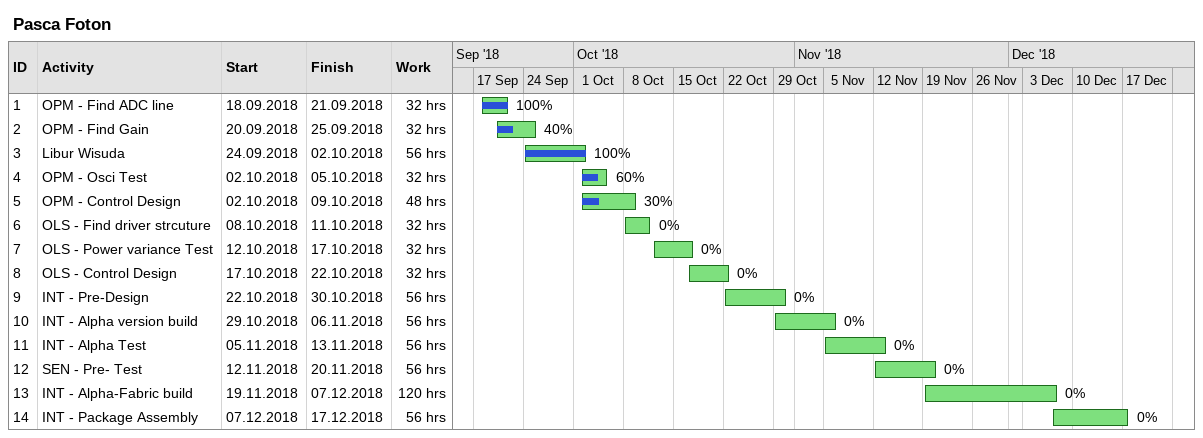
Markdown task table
Pasca Foton

| ID | Task | Start | Finish | % complete | Work (h) |
|---|---|---|---|---|---|
| 1 | OPM - Find ADC line | 2018-09-18 | 2018-09-21 | 100 | 32 |
| 2 | OPM - Find Gain | 2018-09-20 | 2018-09-25 | 40 | 32 |
| 3 | Libur Wisuda | 2018-09-24 | 2018-10-02 | 100 | 56 |
| 4 | OPM - Osci Test | 2018-10-02 | 2018-10-05 | 60 | 32 |
| 5 | OPM - Control Design | 2018-10-02 | 2018-10-09 | 30 | 48 |
| 6 | OLS - Find driver strcuture | 2018-10-08 | 2018-10-11 | 0 | 32 |
| 7 | OLS - Power variance Test | 2018-10-12 | 2018-10-17 | 0 | 32 |
| 8 | OLS - Control Design | 2018-10-17 | 2018-10-22 | 0 | 32 |
| 9 | INT - Pre-Design | 2018-10-22 | 2018-10-30 | 0 | 56 |
| 10 | INT - Alpha version build | 2018-10-29 | 2018-11-06 | 0 | 56 |
| 11 | INT - Alpha Test | 2018-11-05 | 2018-11-13 | 0 | 56 |
| 12 | SEN - Pre- Test | 2018-11-12 | 2018-11-20 | 0 | 56 |
| 13 | INT - Alpha-Fabric build | 2018-11-19 | 2018-12-07 | 0 | 120 |
| 14 | INT - Package Assembly | 2018-12-07 | 2018-12-17 | 0 | 56 |
